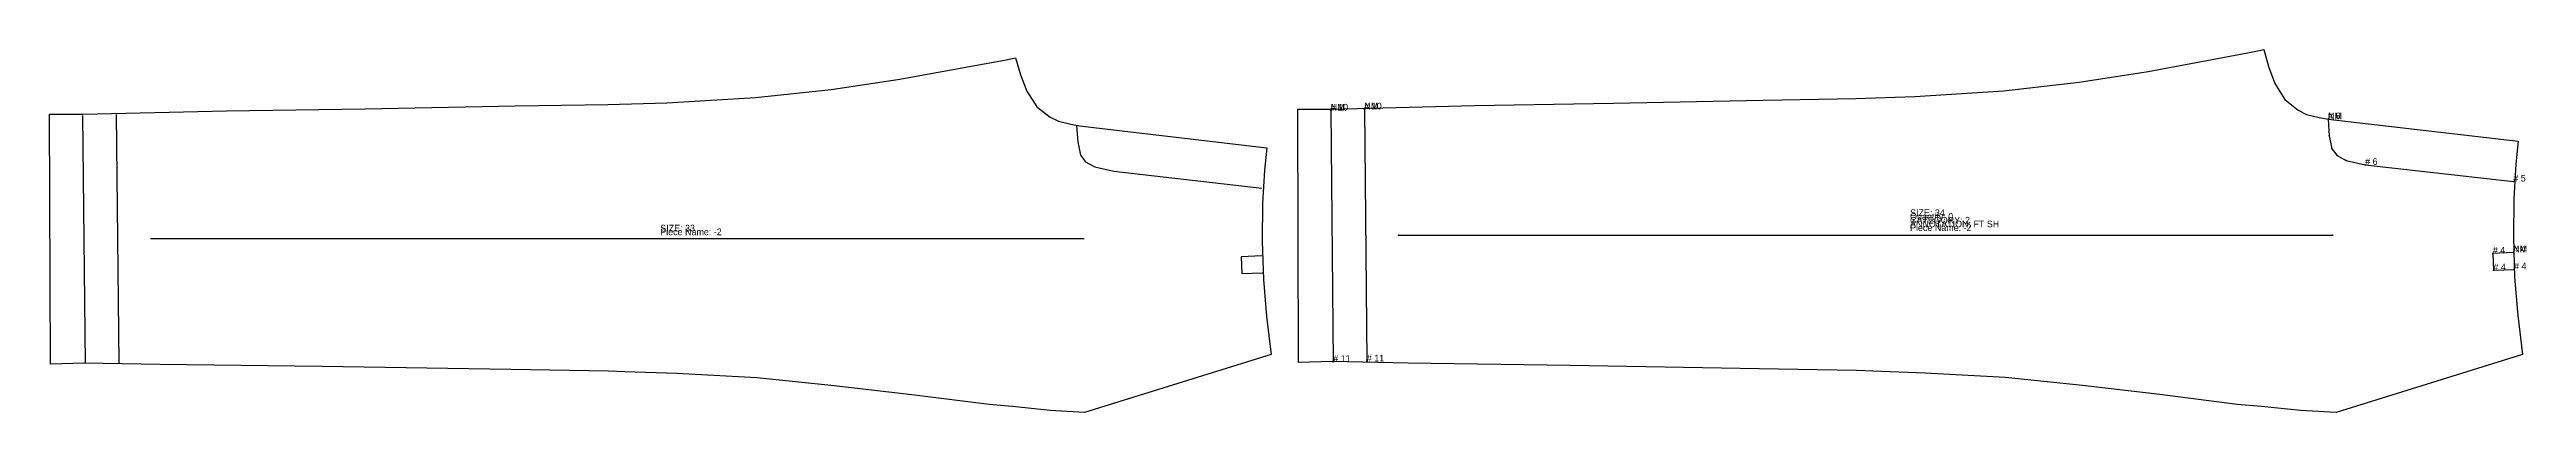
# Model space of a CAD drawing. Extents: x 0 to 2576, y 0 to 49.
# Drawn here: x 629.2 to 722.1, y 0 to 13.6 of the extents above; entities that cross this region are included whole.
import ezdxf

# ---------------------------------------------------------------- set-up
doc = ezdxf.new("R2010")
doc.units = 0

# ---------------------------------------------------------------- blocks, each defined once
blk = doc.blocks.new('1111-2_33')
at = {"layer": '1'}
blk.add_lwpolyline([(0.0329, 1.8172), (0, 11.1944), (1.2504, 11.1958), (6.6349, 11.3227), (11.8383, 11.404), (17.4624, 11.5051), (20.9347, 11.5593), (23.1459, 11.6258), (26.4706, 11.8204), (29.3087, 12.129), (31.889, 12.5149), (34.2907, 12.946), (35.8182, 13.2221), (36.2307, 13.3103), (36.4106, 12.6802), (36.6496, 12.0594), (37.0263, 11.4763), (37.5229, 11.0884), (37.8354, 10.938), (38.3051, 10.818), (38.6287, 10.7606), (45.6499, 9.9345), (45.5631, 9.0951), (45.4869, 7.8468), (45.4749, 6.4323), (45.5203, 4.9875), (45.6348, 3.5992), (45.8068, 2.1807), (38.8151, 0), (37.5313, 0.0812), (36.1138, 0.224), (35.2361, 0.3045), (32.3335, 0.6658), (29.4303, 0.9972), (26.5264, 1.2985), (23.5297, 1.4617), (21.5709, 1.523), (20.9616, 1.556), (17.302, 1.6127), (10.2229, 1.721), (4.1434, 1.7986), (1.304, 1.8481), (0.0329, 1.8172)], close=True, dxfattribs=at)
at = {"layer": '5'}
blk.add_line((3.783, 6.5297), (38.8021, 6.5297), dxfattribs=at)
at = {"layer": '7'}
blk.add_line((3.783, 6.5297), (38.8021, 6.5297), dxfattribs=at)
at = {"layer": '8'}
for p, q in [((2.5005, 11.1873), (2.5945, 1.8587)), ((1.2392, 11.1461), (1.3337, 1.8375))]:
    blk.add_line(p, q, dxfattribs=at)
for points in [[(38.5166, 10.7745), (38.5624, 10.1533), (38.6612, 9.661), (38.8554, 9.4064), (39.2012, 9.2185), (39.9078, 9.0623), (45.4649, 8.4202)], [(45.4642, 5.8845), (44.693, 5.8421), (44.7186, 5.2114), (45.4895, 5.2438)]]:
    blk.add_lwpolyline(points, dxfattribs=at)
at = {"layer": '1'}
for s, p in [('SIZE: 33', (22.9034, 6.7951)), ('Piece Name: -2', (22.9034, 6.6551))]:
    blk.add_text(s, height=0.25, dxfattribs=at).set_placement(p)
blk = doc.blocks.new('1111-2_34')
at = {"layer": '1'}
blk.add_lwpolyline([(0.0329, 1.8792), (0, 11.3824), (1.2504, 11.3838), (6.6349, 11.5209), (11.8383, 11.612), (17.4624, 11.7236), (20.9347, 11.7843), (23.147, 11.8637), (26.4728, 12.0778), (29.311, 12.4031), (31.8908, 12.8042), (34.2916, 13.2495), (35.8185, 13.5347), (36.2307, 13.6253), (36.406, 12.9811), (36.6416, 12.3456), (37.018, 11.7468), (37.519, 11.3453), (37.8354, 11.188), (38.3128, 11.0671), (38.6416, 11.0095), (45.7749, 10.1845), (45.6848, 9.3182), (45.6053, 8.0297), (45.592, 6.5696), (45.6379, 5.0782), (45.7552, 3.6451), (45.9318, 2.1807), (38.9401, 0), (37.6116, 0.0803), (36.1445, 0.2239), (35.2361, 0.3045), (32.3337, 0.6709), (29.4307, 1.0074), (26.5269, 1.3138), (23.53, 1.4823), (21.571, 1.547), (20.9616, 1.581), (17.3021, 1.6446), (10.223, 1.7663), (4.1434, 1.8553), (1.304, 1.9101), (0.0329, 1.8792)], close=True, dxfattribs=at)
at = {"layer": '2'}
for p in [(1.2392, 11.3341), (2.5005, 11.3753), (38.6416, 11.0095), (40.0328, 9.2973), (45.5899, 8.6702), (3.783, 6.6547), (38.8021, 6.6547), (44.818, 5.9671), (45.5892, 6.0095), (44.8436, 5.3364), (45.6145, 5.3688), (1.3337, 1.8995), (2.5945, 1.9207)]:
    blk.add_point(p, dxfattribs=at)
at = {"layer": '3'}
for p in [(38.6874, 10.3883), (38.7862, 9.896), (38.9804, 9.6414), (39.3262, 9.4535)]:
    blk.add_point(p, dxfattribs=at)
at = {"layer": '5'}
blk.add_line((3.783, 6.6547), (38.8021, 6.6547), dxfattribs=at)
at = {"layer": '7'}
blk.add_line((3.783, 6.6547), (38.8021, 6.6547), dxfattribs=at)
at = {"layer": '8'}
for p, q in [((1.2392, 11.3341), (1.3337, 1.8995)), ((2.5005, 11.3753), (2.5945, 1.9207))]:
    blk.add_line(p, q, dxfattribs=at)
for points in [[(38.6416, 11.0095), (38.6874, 10.3883), (38.7862, 9.896), (38.9804, 9.6414), (39.3262, 9.4535), (40.0328, 9.2973), (45.5899, 8.6702)], [(45.5892, 6.0095), (44.818, 5.9671), (44.8436, 5.3364), (45.6145, 5.3688)]]:
    blk.add_lwpolyline(points, dxfattribs=at)
at = {"layer": '1'}
for s, p in [('SIZE: 34', (22.9659, 7.3726)), ('Quantity: 0', (22.9659, 7.2326)), ('ANNOTATION: FT SH', (22.9659, 6.9526)), ('CATEGORY: 2', (22.9659, 7.0926)), ('Piece Name: -2', (22.9659, 6.8126))]:
    blk.add_text(s, height=0.25, dxfattribs=at).set_placement(p)
at = {"layer": '2'}
for s, p in [('# 10', (1.2392, 11.3341)), ('# 10', (2.5005, 11.3753)), ('# 6', (38.6416, 11.0095)), ('# 6', (40.0328, 9.2973)), ('# 5', (45.5899, 8.6702)), ('# 4', (44.818, 5.9671)), ('# 4', (44.8436, 5.3364)), ('# 4', (45.5892, 6.0095)), ('# 4', (45.6145, 5.3688)), ('# 11', (1.3337, 1.8995)), ('# 11', (2.5945, 1.9207))]:
    blk.add_text(s, height=0.25, dxfattribs=at).set_placement(p)
at = {"layer": '8'}
for p in [(1.2392, 11.3341), (2.5005, 11.3753), (38.6416, 11.0095), (45.5892, 6.0095)]:
    blk.add_text('NM', height=0.25, dxfattribs=at).set_placement(p)

msp = doc.modelspace()

# ---------------------------------------------------------------- block references
at = {"layer": '1'}
for name, p in [('1111-2_33', (629.2064, 0)), ('1111-2_34', (676.0132, 0))]:
    msp.add_blockref(name, p, dxfattribs=at)

doc.saveas('drawing.dxf')
